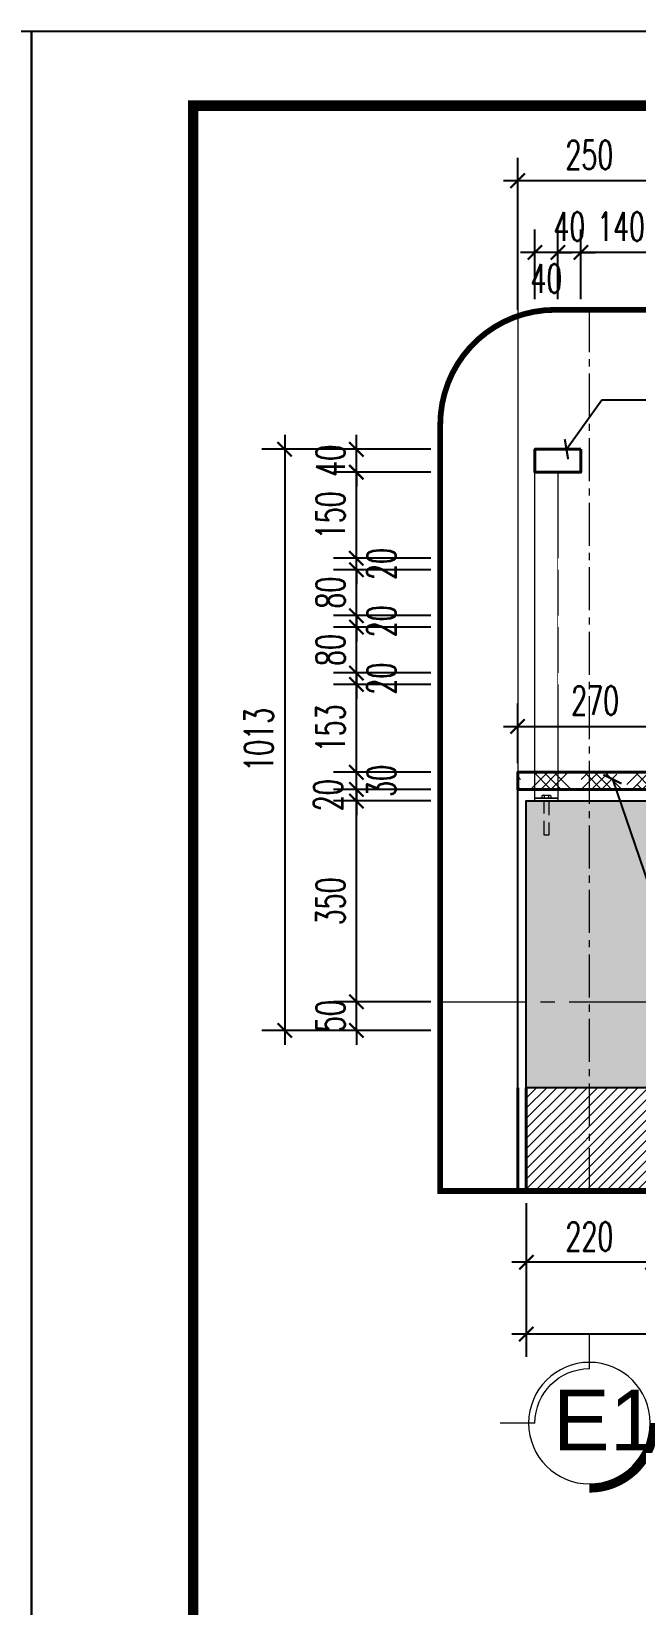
# Model space of a CAD drawing. Header units: millimetres. Extents: x -229618 to 2906, y -178063 to 96806.
# Drawn here: x -94923 to -93870, y -51743 to -49001 of the extents above; entities that cross this region are included whole.
import ezdxf
from ezdxf.enums import TextEntityAlignment as Align

# ---------------------------------------------------------------- set-up
doc = ezdxf.new("R2010")
doc.units = ezdxf.units.MM
doc.header["$LTSCALE"] = 200
doc.header["$MEASUREMENT"] = 0
doc.set_wipeout_variables(frame=1)
doc.header["$PDMODE"] = 3
doc.header["$PDSIZE"] = 50
doc.linetypes.add('CENTER2', pattern=[1.125, 0.75, -0.125, 0.125, -0.125])
doc.linetypes.add('DASHED2', pattern=[0.375, 0.25, -0.125])
doc.layers.get('0').update_dxf_attribs({"color": 95, "linetype": 'CONTINUOUS'})
doc.layers.get('DEFPOINTS').update_dxf_attribs({"linetype": 'CONTINUOUS'})
for name, color, linetype, lineweight in [('cat', 1, 'CONTINUOUS', 40), ('hatch', 250, 'CONTINUOUS', 5), ('khuat', 8, 'DASHED2', 15), ('nho', 252, 'CONTINUOUS', 15), ('thay', 7, 'CONTINUOUS', 18), ('tim', 18, 'CENTER2', 9)]:
    doc.layers.add(name, color=color, linetype=linetype, lineweight=lineweight)
for name, color, linetype in [('DIM', 251, 'CONTINUOUS'), ('KHUNGTEN', 7, 'CONTINUOUS'), ('TEXT', 33, 'CONTINUOUS')]:
    doc.layers.add(name, color=color, linetype=linetype)
doc.layers.add('in', color=203, linetype='CONTINUOUS', lineweight=5, plot=False)
doc.styles.add('Aria H iso', font='Vharial_0.ttf')
doc.styles.add('Scale', font='vnsimli.shx', dxfattribs={"width": 0.65, "bigfont": 'bigfont.shx'})
doc.dimstyles.new('Scale', dxfattribs={"dimscale": 75, "dimtxt": 2, "dimasz": 1, "dimexe": 1.6, "dimexo": 0, "dimgap": 0.8, "dimtad": 1, "dimdec": 0, "dimzin": 0, "dimdsep": 46, "dimtxsty": 'Scale', "dimblk": 'ARCHTICK', "dimcen": 0.1, "dimdle": 1, "dimclrd": 256, "dimclre": 256, "dimclrt": 3, "dimadec": 0, "dimazin": 0, "dimtfac": 1, "dimtdec": 0, "dimtix": 1, "dimtmove": 2, "dimatfit": 3, "dimldrblk": 'ARCHTICK', "dimfxl": 0, "dimtolj": 1, "dimtzin": 0, "dimarcsym": 0})

# ---------------------------------------------------------------- blocks, each defined once
blk = doc.blocks.new('KhungA3')
at = {"layer": 'DEFPOINTS', "color": 8}
blk.add_lwpolyline([(-3.74, 3.81), (416.31, 3.81), (416.31, 300.81), (-3.74, 300.81)], close=True, dxfattribs=at)
at = {"layer": 'KHUNGTEN', "color": 4, "const_width": 0.724}
blk.add_lwpolyline([(7.54, 8.99), (411.13, 8.99), (411.13, 295.64), (7.54, 295.64)], close=True, dxfattribs=at)
blk = doc.blocks.new('*U2625')
at = {"layer": 'thay', "ltscale": 600}
for p, q in [((0, 20), (0, 361)), ((534, -513), (874, -513))]:
    blk.add_line(p, q, dxfattribs=at)
at = {"layer": 'thay', "ltscale": 600, "const_width": 85.2}
blk.add_lwpolyline([(-639, -513, 0.414214), (0, -1152, 0.414214)], format="xyb", dxfattribs=at)
at = {"layer": 'thay', "ltscale": 600}
blk.add_circle((0, -513), 596, dxfattribs=at)
blk.add_arc((0, -513), 534, 0, 90, dxfattribs=at)
at = {"layer": 'TEXT', "linetype": 'Continuous', "style": 'Aria H iso'}
blk.add_attdef('A', text='', height=596, dxfattribs=at).set_placement((0, -781), align=Align.CENTER)
blk = doc.blocks.new('_ArchTick')
at = {"color": 0, "linetype": 'ByBlock', "const_width": 0.15}
blk.add_lwpolyline([(-0.5, -0.5), (0.5, 0.5)], dxfattribs=at)
blk = doc.blocks.new('*D2719')
at = {"layer": 'DEFPOINTS', "color": 0}
for p in [(-94060.7, -51042.9), (-93840.7, -51042.9), (-94060.7, -51146.2)]:
    blk.add_point(p, dxfattribs=at)
at = {"layer": 'DIM', "lineweight": -2}
for p, q in [((-94060.7, -51042.9), (-94060.7, -51186.2)), ((-93840.7, -51042.9), (-93840.7, -51186.2)), ((-93815.7, -51146.2), (-94085.7, -51146.2))]:
    blk.add_line(p, q, dxfattribs=at)
at = {"layer": 'DIM', "lineweight": -2, "xscale": 25, "yscale": 25, "zscale": 25, "rotation": 180}
blk.add_blockref('_ArchTick', (-94060.7, -51146.2), dxfattribs=at)
at = {"layer": 'DIM', "lineweight": -2, "xscale": 25, "yscale": 25, "zscale": 25}
blk.add_blockref('_ArchTick', (-93840.7, -51146.2), dxfattribs=at)
at = {"layer": 'DIM', "color": 3, "insert": (-93950.7, -51101.2), "char_height": 50, "attachment_point": 5, "style": 'Scale'}
blk.add_mtext('\\A1;220', dxfattribs=at)
blk = doc.blocks.new('*D2720')
at = {"layer": 'DEFPOINTS', "color": 0}
for p in [(-94060.7, -51042.9), (-92000.7, -51042.9), (-92000.7, -51271.2)]:
    blk.add_point(p, dxfattribs=at)
at = {"layer": 'DIM', "lineweight": -2}
for p, q in [((-94060.7, -51042.9), (-94060.7, -51311.2)), ((-92000.7, -51042.9), (-92000.7, -51311.2)), ((-94085.7, -51271.2), (-91975.7, -51271.2))]:
    blk.add_line(p, q, dxfattribs=at)
at = {"layer": 'DIM', "lineweight": -2, "xscale": 25, "yscale": 25, "zscale": 25, "rotation": 180}
blk.add_blockref('_ArchTick', (-94060.7, -51271.2), dxfattribs=at)
at = {"layer": 'DIM', "lineweight": -2, "xscale": 25, "yscale": 25, "zscale": 25}
blk.add_blockref('_ArchTick', (-92000.7, -51271.2), dxfattribs=at)
at = {"layer": 'DIM', "color": 3, "insert": (-93030.7, -51226.2), "char_height": 50, "attachment_point": 5, "style": 'Scale'}
blk.add_mtext('\\A1;2060', dxfattribs=at)
blk = doc.blocks.new('*D2726')
at = {"layer": 'DEFPOINTS', "color": 0}
for p in [(-93965.7, -49385.7), (-93965.7, -49467.5), (-93825.7, -49467.5)]:
    blk.add_point(p, dxfattribs=at)
at = {"layer": 'DIM', "lineweight": -2}
for p, q in [((-93965.7, -49467.5), (-93965.7, -49345.7)), ((-93825.7, -49467.5), (-93825.7, -49345.7)), ((-93800.7, -49385.7), (-93990.7, -49385.7))]:
    blk.add_line(p, q, dxfattribs=at)
at = {"layer": 'DIM', "lineweight": -2, "xscale": 25, "yscale": 25, "zscale": 25, "rotation": 180}
blk.add_blockref('_ArchTick', (-93965.7, -49385.7), dxfattribs=at)
at = {"layer": 'DIM', "lineweight": -2, "xscale": 25, "yscale": 25, "zscale": 25}
blk.add_blockref('_ArchTick', (-93825.7, -49385.7), dxfattribs=at)
at = {"layer": 'DIM', "color": 3, "insert": (-93895.7, -49340.7), "char_height": 50, "attachment_point": 5, "style": 'Scale'}
blk.add_mtext('\\A1;140', dxfattribs=at)
blk = doc.blocks.new('*D2727')
at = {"layer": 'DEFPOINTS', "color": 0}
for p in [(-94005.7, -49385.7), (-94005.7, -49467.5), (-93965.7, -49467.5)]:
    blk.add_point(p, dxfattribs=at)
at = {"layer": 'DIM', "lineweight": -2}
for p, q in [((-94005.7, -49467.5), (-94005.7, -49345.7)), ((-93965.7, -49467.5), (-93965.7, -49345.7)), ((-94005.7, -49385.7), (-94030.7, -49385.7)), ((-93965.7, -49385.7), (-94005.7, -49385.7)), ((-93965.7, -49385.7), (-93940.7, -49385.7))]:
    blk.add_line(p, q, dxfattribs=at)
at = {"layer": 'DIM', "lineweight": -2, "xscale": 25, "yscale": 25, "zscale": 25}
blk.add_blockref('_ArchTick', (-94005.7, -49385.7), dxfattribs=at)
at = {"layer": 'DIM', "lineweight": -2, "xscale": 25, "yscale": 25, "zscale": 25, "rotation": 180}
blk.add_blockref('_ArchTick', (-93965.7, -49385.7), dxfattribs=at)
at = {"layer": 'DIM', "color": 3, "insert": (-93985.7, -49340.7), "char_height": 50, "attachment_point": 5, "style": 'Scale'}
blk.add_mtext('\\A1;40', dxfattribs=at)
blk = doc.blocks.new('*D2728')
at = {"layer": 'DEFPOINTS', "color": 0}
for p in [(-94045.7, -49385.7), (-94045.7, -49467.5), (-94005.7, -49467.5)]:
    blk.add_point(p, dxfattribs=at)
at = {"layer": 'DIM', "lineweight": -2}
for p, q in [((-94045.7, -49467.5), (-94045.7, -49345.7)), ((-94005.7, -49467.5), (-94005.7, -49345.7)), ((-94045.7, -49385.7), (-94070.7, -49385.7)), ((-94005.7, -49385.7), (-94045.7, -49385.7)), ((-94005.7, -49385.7), (-93980.7, -49385.7))]:
    blk.add_line(p, q, dxfattribs=at)
at = {"layer": 'DIM', "lineweight": -2, "xscale": 25, "yscale": 25, "zscale": 25}
blk.add_blockref('_ArchTick', (-94045.7, -49385.7), dxfattribs=at)
at = {"layer": 'DIM', "lineweight": -2, "xscale": 25, "yscale": 25, "zscale": 25, "rotation": 180}
blk.add_blockref('_ArchTick', (-94005.7, -49385.7), dxfattribs=at)
at = {"layer": 'DIM', "color": 3, "insert": (-94025.7, -49431.4), "char_height": 50, "attachment_point": 5, "style": 'Scale'}
blk.add_mtext('\\A1;40', dxfattribs=at)
blk = doc.blocks.new('*D2730')
at = {"layer": 'DEFPOINTS', "color": 0}
for p in [(-94075.7, -49260.7), (-93825.7, -49467.5), (-94075.7, -49485.8)]:
    blk.add_point(p, dxfattribs=at)
at = {"layer": 'DIM', "lineweight": -2}
for p, q in [((-94075.7, -49485.8), (-94075.7, -49220.7)), ((-93825.7, -49467.5), (-93825.7, -49220.7)), ((-93800.7, -49260.7), (-94100.7, -49260.7))]:
    blk.add_line(p, q, dxfattribs=at)
at = {"layer": 'DIM', "lineweight": -2, "xscale": 25, "yscale": 25, "zscale": 25, "rotation": 180}
blk.add_blockref('_ArchTick', (-94075.7, -49260.7), dxfattribs=at)
at = {"layer": 'DIM', "lineweight": -2, "xscale": 25, "yscale": 25, "zscale": 25}
blk.add_blockref('_ArchTick', (-93825.7, -49260.7), dxfattribs=at)
at = {"layer": 'DIM', "color": 3, "insert": (-93950.7, -49215.7), "char_height": 50, "attachment_point": 5, "style": 'Scale'}
blk.add_mtext('\\A1;250', dxfattribs=at)
blk = doc.blocks.new('*D2731')
at = {"layer": 'DEFPOINTS', "color": 0}
for p in [(-94356.9, -50692), (-94226.9, -50692), (-94226.9, -50742)]:
    blk.add_point(p, dxfattribs=at)
at = {"layer": 'DIM', "lineweight": -2}
for p, q in [((-94356.9, -50692), (-94356.9, -50667)), ((-94226.9, -50692), (-94396.9, -50692)), ((-94356.9, -50742), (-94356.9, -50692)), ((-94226.9, -50742), (-94396.9, -50742)), ((-94356.9, -50742), (-94356.9, -50767))]:
    blk.add_line(p, q, dxfattribs=at)
at = {"layer": 'DIM', "lineweight": -2, "xscale": 25, "yscale": 25, "zscale": 25}
for p, rotation in [((-94356.9, -50692), 270), ((-94356.9, -50742), 90)]:
    blk.add_blockref('_ArchTick', p, dxfattribs=dict(at, rotation=rotation))
at = {"layer": 'DIM', "color": 3, "insert": (-94401.9, -50717), "char_height": 50, "attachment_point": 5, "rotation": 90, "style": 'Scale'}
blk.add_mtext('\\A1;50', dxfattribs=at)
blk = doc.blocks.new('*D2732')
at = {"layer": 'DEFPOINTS', "color": 0}
for p in [(-94356.9, -50342), (-94226.9, -50342), (-94226.9, -50692)]:
    blk.add_point(p, dxfattribs=at)
at = {"layer": 'DIM', "lineweight": -2}
for p, q in [((-94356.9, -50717), (-94356.9, -50317)), ((-94226.9, -50342), (-94396.9, -50342)), ((-94226.9, -50692), (-94396.9, -50692))]:
    blk.add_line(p, q, dxfattribs=at)
at = {"layer": 'DIM', "lineweight": -2, "xscale": 25, "yscale": 25, "zscale": 25}
for p, rotation in [((-94356.9, -50342), 90), ((-94356.9, -50692), 270)]:
    blk.add_blockref('_ArchTick', p, dxfattribs=dict(at, rotation=rotation))
at = {"layer": 'DIM', "color": 3, "insert": (-94401.9, -50517), "char_height": 50, "attachment_point": 5, "rotation": 90, "style": 'Scale'}
blk.add_mtext('\\A1;350', dxfattribs=at)
blk = doc.blocks.new('*D2733')
at = {"layer": 'DEFPOINTS', "color": 0}
for p in [(-94356.9, -50322), (-94226.9, -50322), (-94226.9, -50342)]:
    blk.add_point(p, dxfattribs=at)
at = {"layer": 'DIM', "lineweight": -2}
for p, q in [((-94356.9, -50322), (-94356.9, -50297)), ((-94226.9, -50322), (-94396.9, -50322)), ((-94226.9, -50342), (-94396.9, -50342)), ((-94356.9, -50342), (-94356.9, -50322)), ((-94356.9, -50342), (-94356.9, -50367))]:
    blk.add_line(p, q, dxfattribs=at)
at = {"layer": 'DIM', "lineweight": -2, "xscale": 25, "yscale": 25, "zscale": 25}
for p, rotation in [((-94356.9, -50322), 270), ((-94356.9, -50342), 90)]:
    blk.add_blockref('_ArchTick', p, dxfattribs=dict(at, rotation=rotation))
at = {"layer": 'DIM', "color": 3, "insert": (-94406, -50332), "char_height": 50, "attachment_point": 5, "rotation": 90, "style": 'Scale'}
blk.add_mtext('\\A1;20', dxfattribs=at)
blk = doc.blocks.new('*D2734')
at = {"layer": 'DEFPOINTS', "color": 0}
for p in [(-94356.9, -50292), (-94226.9, -50292), (-94226.9, -50322)]:
    blk.add_point(p, dxfattribs=at)
at = {"layer": 'DIM', "lineweight": -2}
for p, q in [((-94226.9, -50292), (-94396.9, -50292)), ((-94356.9, -50292), (-94356.9, -50267)), ((-94356.9, -50322), (-94356.9, -50292)), ((-94226.9, -50322), (-94396.9, -50322)), ((-94356.9, -50322), (-94356.9, -50347))]:
    blk.add_line(p, q, dxfattribs=at)
at = {"layer": 'DIM', "lineweight": -2, "xscale": 25, "yscale": 25, "zscale": 25}
for p, rotation in [((-94356.9, -50292), 270), ((-94356.9, -50322), 90)]:
    blk.add_blockref('_ArchTick', p, dxfattribs=dict(at, rotation=rotation))
at = {"layer": 'DIM', "color": 3, "insert": (-94313, -50307), "char_height": 50, "attachment_point": 5, "rotation": 90, "style": 'Scale'}
blk.add_mtext('\\A1;30', dxfattribs=at)
blk = doc.blocks.new('*D2735')
at = {"layer": 'DEFPOINTS', "color": 0}
for p in [(-94356.9, -50138.9), (-94226.9, -50138.9), (-94226.9, -50292)]:
    blk.add_point(p, dxfattribs=at)
at = {"layer": 'DIM', "lineweight": -2}
for p, q in [((-94356.9, -50317), (-94356.9, -50113.9)), ((-94226.9, -50138.9), (-94396.9, -50138.9)), ((-94226.9, -50292), (-94396.9, -50292))]:
    blk.add_line(p, q, dxfattribs=at)
at = {"layer": 'DIM', "lineweight": -2, "xscale": 25, "yscale": 25, "zscale": 25}
for p, rotation in [((-94356.9, -50138.9), 90), ((-94356.9, -50292), 270)]:
    blk.add_blockref('_ArchTick', p, dxfattribs=dict(at, rotation=rotation))
at = {"layer": 'DIM', "color": 3, "insert": (-94401.9, -50215.4), "char_height": 50, "attachment_point": 5, "rotation": 90, "style": 'Scale'}
blk.add_mtext('\\A1;153', dxfattribs=at)
blk = doc.blocks.new('*D2736')
at = {"layer": 'DEFPOINTS', "color": 0}
for p in [(-94356.9, -50118.9), (-94226.9, -50118.9), (-94226.9, -50138.9)]:
    blk.add_point(p, dxfattribs=at)
at = {"layer": 'DIM', "lineweight": -2}
for p, q in [((-94356.9, -50118.9), (-94356.9, -50093.9)), ((-94226.9, -50118.9), (-94396.9, -50118.9)), ((-94356.9, -50138.9), (-94356.9, -50118.9)), ((-94226.9, -50138.9), (-94396.9, -50138.9)), ((-94356.9, -50138.9), (-94356.9, -50163.9))]:
    blk.add_line(p, q, dxfattribs=at)
at = {"layer": 'DIM', "lineweight": -2, "xscale": 25, "yscale": 25, "zscale": 25}
for p, rotation in [((-94356.9, -50118.9), 270), ((-94356.9, -50138.9), 90)]:
    blk.add_blockref('_ArchTick', p, dxfattribs=dict(at, rotation=rotation))
at = {"layer": 'DIM', "color": 3, "insert": (-94313, -50128.9), "char_height": 50, "attachment_point": 5, "rotation": 90, "style": 'Scale'}
blk.add_mtext('\\A1;20', dxfattribs=at)
blk = doc.blocks.new('*D2737')
at = {"layer": 'DEFPOINTS', "color": 0}
for p in [(-94356.9, -50038.9), (-94226.9, -50038.9), (-94226.9, -50118.9)]:
    blk.add_point(p, dxfattribs=at)
at = {"layer": 'DIM', "lineweight": -2}
for p, q in [((-94356.9, -50038.9), (-94356.9, -50013.9)), ((-94226.9, -50038.9), (-94396.9, -50038.9)), ((-94356.9, -50118.9), (-94356.9, -50038.9)), ((-94226.9, -50118.9), (-94396.9, -50118.9)), ((-94356.9, -50118.9), (-94356.9, -50143.9))]:
    blk.add_line(p, q, dxfattribs=at)
at = {"layer": 'DIM', "lineweight": -2, "xscale": 25, "yscale": 25, "zscale": 25}
for p, rotation in [((-94356.9, -50038.9), 270), ((-94356.9, -50118.9), 90)]:
    blk.add_blockref('_ArchTick', p, dxfattribs=dict(at, rotation=rotation))
at = {"layer": 'DIM', "color": 3, "insert": (-94401.9, -50078.9), "char_height": 50, "attachment_point": 5, "rotation": 90, "style": 'Scale'}
blk.add_mtext('\\A1;80', dxfattribs=at)
blk = doc.blocks.new('*D2738')
at = {"layer": 'DEFPOINTS', "color": 0}
for p in [(-94356.9, -50018.9), (-94226.9, -50018.9), (-94226.9, -50038.9)]:
    blk.add_point(p, dxfattribs=at)
at = {"layer": 'DIM', "lineweight": -2}
for p, q in [((-94226.9, -50018.9), (-94396.9, -50018.9)), ((-94356.9, -50018.9), (-94356.9, -49993.9)), ((-94356.9, -50038.9), (-94356.9, -50018.9)), ((-94226.9, -50038.9), (-94396.9, -50038.9)), ((-94356.9, -50038.9), (-94356.9, -50063.9))]:
    blk.add_line(p, q, dxfattribs=at)
at = {"layer": 'DIM', "lineweight": -2, "xscale": 25, "yscale": 25, "zscale": 25}
for p, rotation in [((-94356.9, -50018.9), 270), ((-94356.9, -50038.9), 90)]:
    blk.add_blockref('_ArchTick', p, dxfattribs=dict(at, rotation=rotation))
at = {"layer": 'DIM', "color": 3, "insert": (-94313, -50028.9), "char_height": 50, "attachment_point": 5, "rotation": 90, "style": 'Scale'}
blk.add_mtext('\\A1;20', dxfattribs=at)
blk = doc.blocks.new('*D2739')
at = {"layer": 'DEFPOINTS', "color": 0}
for p in [(-94356.9, -49938.9), (-94226.9, -49938.9), (-94226.9, -50018.9)]:
    blk.add_point(p, dxfattribs=at)
at = {"layer": 'DIM', "lineweight": -2}
for p, q in [((-94356.9, -49938.9), (-94356.9, -49913.9)), ((-94226.9, -49938.9), (-94396.9, -49938.9)), ((-94356.9, -50018.9), (-94356.9, -49938.9)), ((-94226.9, -50018.9), (-94396.9, -50018.9)), ((-94356.9, -50018.9), (-94356.9, -50043.9))]:
    blk.add_line(p, q, dxfattribs=at)
at = {"layer": 'DIM', "lineweight": -2, "xscale": 25, "yscale": 25, "zscale": 25}
for p, rotation in [((-94356.9, -49938.9), 270), ((-94356.9, -50018.9), 90)]:
    blk.add_blockref('_ArchTick', p, dxfattribs=dict(at, rotation=rotation))
at = {"layer": 'DIM', "color": 3, "insert": (-94401.9, -49978.9), "char_height": 50, "attachment_point": 5, "rotation": 90, "style": 'Scale'}
blk.add_mtext('\\A1;80', dxfattribs=at)
blk = doc.blocks.new('*D2740')
at = {"layer": 'DEFPOINTS', "color": 0}
for p in [(-94356.9, -49918.9), (-94226.9, -49918.9), (-94226.9, -49938.9)]:
    blk.add_point(p, dxfattribs=at)
at = {"layer": 'DIM', "lineweight": -2}
for p, q in [((-94356.9, -49918.9), (-94356.9, -49893.9)), ((-94226.9, -49918.9), (-94396.9, -49918.9)), ((-94356.9, -49938.9), (-94356.9, -49918.9)), ((-94226.9, -49938.9), (-94396.9, -49938.9)), ((-94356.9, -49938.9), (-94356.9, -49963.9))]:
    blk.add_line(p, q, dxfattribs=at)
at = {"layer": 'DIM', "lineweight": -2, "xscale": 25, "yscale": 25, "zscale": 25}
for p, rotation in [((-94356.9, -49918.9), 270), ((-94356.9, -49938.9), 90)]:
    blk.add_blockref('_ArchTick', p, dxfattribs=dict(at, rotation=rotation))
at = {"layer": 'DIM', "color": 3, "insert": (-94313, -49928.9), "char_height": 50, "attachment_point": 5, "rotation": 90, "style": 'Scale'}
blk.add_mtext('\\A1;20', dxfattribs=at)
blk = doc.blocks.new('*D2741')
at = {"layer": 'DEFPOINTS', "color": 0}
for p in [(-94356.9, -49768.9), (-94226.9, -49768.9), (-94226.9, -49918.9)]:
    blk.add_point(p, dxfattribs=at)
at = {"layer": 'DIM', "lineweight": -2}
for p, q in [((-94356.9, -49943.9), (-94356.9, -49743.9)), ((-94226.9, -49768.9), (-94396.9, -49768.9)), ((-94226.9, -49918.9), (-94396.9, -49918.9))]:
    blk.add_line(p, q, dxfattribs=at)
at = {"layer": 'DIM', "lineweight": -2, "xscale": 25, "yscale": 25, "zscale": 25}
for p, rotation in [((-94356.9, -49768.9), 90), ((-94356.9, -49918.9), 270)]:
    blk.add_blockref('_ArchTick', p, dxfattribs=dict(at, rotation=rotation))
at = {"layer": 'DIM', "color": 3, "insert": (-94401.9, -49843.9), "char_height": 50, "attachment_point": 5, "rotation": 90, "style": 'Scale'}
blk.add_mtext('\\A1;150', dxfattribs=at)
blk = doc.blocks.new('*D2742')
at = {"layer": 'DEFPOINTS', "color": 0}
for p in [(-94356.9, -49728.9), (-94226.9, -49728.9), (-94226.9, -49768.9)]:
    blk.add_point(p, dxfattribs=at)
at = {"layer": 'DIM', "lineweight": -2}
for p, q in [((-94356.9, -49728.9), (-94356.9, -49703.9)), ((-94226.9, -49728.9), (-94396.9, -49728.9)), ((-94356.9, -49768.9), (-94356.9, -49728.9)), ((-94226.9, -49768.9), (-94396.9, -49768.9)), ((-94356.9, -49768.9), (-94356.9, -49793.9))]:
    blk.add_line(p, q, dxfattribs=at)
at = {"layer": 'DIM', "lineweight": -2, "xscale": 25, "yscale": 25, "zscale": 25}
for p, rotation in [((-94356.9, -49728.9), 270), ((-94356.9, -49768.9), 90)]:
    blk.add_blockref('_ArchTick', p, dxfattribs=dict(at, rotation=rotation))
at = {"layer": 'DIM', "color": 3, "insert": (-94401.9, -49748.9), "char_height": 50, "attachment_point": 5, "rotation": 90, "style": 'Scale'}
blk.add_mtext('\\A1;40', dxfattribs=at)
blk = doc.blocks.new('*D2743')
at = {"layer": 'DEFPOINTS', "color": 0}
for p in [(-94226.9, -49728.9), (-94481.9, -50742), (-94226.9, -50742)]:
    blk.add_point(p, dxfattribs=at)
at = {"layer": 'DIM', "lineweight": -2}
for p, q in [((-94481.9, -49703.9), (-94481.9, -50767)), ((-94226.9, -49728.9), (-94521.9, -49728.9)), ((-94226.9, -50742), (-94521.9, -50742))]:
    blk.add_line(p, q, dxfattribs=at)
at = {"layer": 'DIM', "lineweight": -2, "xscale": 25, "yscale": 25, "zscale": 25}
for p, rotation in [((-94481.9, -49728.9), 90), ((-94481.9, -50742), 270)]:
    blk.add_blockref('_ArchTick', p, dxfattribs=dict(at, rotation=rotation))
at = {"layer": 'DIM', "color": 3, "insert": (-94526.9, -50235.4), "char_height": 50, "attachment_point": 5, "rotation": 90, "style": 'Scale'}
blk.add_mtext('\\A1;1013', dxfattribs=at)
blk = doc.blocks.new('*D2745')
at = {"layer": 'DEFPOINTS', "color": 0}
for p in [(-93805.7, -50212.1), (-94075.7, -50276), (-93805.7, -50276)]:
    blk.add_point(p, dxfattribs=at)
at = {"layer": 'DIM', "lineweight": -2}
for p, q in [((-94075.7, -50276), (-94075.7, -50172.1)), ((-93805.7, -50276), (-93805.7, -50172.1)), ((-94100.7, -50212.1), (-93780.7, -50212.1))]:
    blk.add_line(p, q, dxfattribs=at)
at = {"layer": 'DIM', "lineweight": -2, "xscale": 25, "yscale": 25, "zscale": 25, "rotation": 180}
blk.add_blockref('_ArchTick', (-94075.7, -50212.1), dxfattribs=at)
at = {"layer": 'DIM', "lineweight": -2, "xscale": 25, "yscale": 25, "zscale": 25}
blk.add_blockref('_ArchTick', (-93805.7, -50212.1), dxfattribs=at)
at = {"layer": 'DIM', "color": 3, "insert": (-93940.7, -50167.1), "char_height": 50, "attachment_point": 5, "style": 'Scale'}
blk.add_mtext('\\A1;270', dxfattribs=at)

msp = doc.modelspace()

# ---------------------------------------------------------------- hatches: boundary and pattern name
at = {"layer": 'hatch'}
h = msp.add_hatch(dxfattribs=at)
h.set_pattern_fill('HOUND,_O', color=256, scale=200, angle=45)
h.set_pattern_definition([(135, (-93805.707, -50322.025), (-26.5165, 44.1942), [200, -100]), (45, (-93805.707, -50322.025), (-26.5165, -44.1942), [200, -100])])
h.paths.add_polyline_path([(-93805.7, -50292), (-94075.7, -50292), (-94075.7, -50322), (-93805.7, -50322)])
h = msp.add_hatch(dxfattribs=at)
h.set_pattern_fill('ANSI31,_O', color=256, scale=100)
h.set_pattern_definition([(45, (-127239.975, -177518.715), (-8.8388348, 8.8388348), [])])
h.paths.add_polyline_path([(-92220.7, -50342), (-92000.7, -50342), (-92000.7, -50742), (-92220.7, -50742)])
h.paths.add_polyline_path([(-93840.7, -51022), (-94060.7, -51022), (-94060.7, -50842), (-93840.7, -50842)])
h = msp.add_hatch(dxfattribs=at)
h.set_pattern_fill('BT,_O', color=256, scale=100)
h.set_pattern_definition([(0, (-127370.42, -177336.26), (0, 100), [0, -100]), (0, (-127441.06, -177293.02), (0, 100), [0, -100]), (0, (-127437.93, -177310.63), (0, 100), [0, -100]), (0, (-127402.71, -177302.41), (0, 100), [0, -100]), (0, (-127421.69, -177273.66), (0, 100), [0, -100]), (0, (-127426.78, -177286.37), (0, 100), [0, -100]), (0, (-127417.78, -177265.05), (0, 100), [0, -100]), (0, (-127431.67, -177256.64), (0, 100), [0, -100]), (0, (-127412.49, -177278.55), (0, 100), [0, -100]), (0, (-127444.59, -177278.15), (0, 100), [0, -100]), (0, (-127380.59, -177277.76), (0, 100), [0, -100]), (0, (-127366.11, -177275.02), (0, 100), [0, -100]), (0, (-127373.55, -177285.2), (0, 100), [0, -100]), (0, (-127371.4, -177298.89), (0, 100), [0, -100]), (0, (-127397.42, -177286.96), (0, 100), [0, -100]), (0, (-127398.21, -177314.54), (0, 100), [0, -100]), (0, (-127398.21, -177323.15), (0, 100), [0, -100]), (0, (-127445.56, -177325.11), (0, 100), [0, -100]), (0, (-127406.03, -177313.37), (0, 100), [0, -100]), (0, (-127405.64, -177346.63), (0, 100), [0, -100]), (0, (-127416.41, -177325.3), (0, 100), [0, -100]), (0, (-127415.62, -177335.08), (0, 100), [0, -100]), (0, (-127428.54, -177342.32), (0, 100), [0, -100]), (0, (-127421.89, -177329.02), (0, 100), [0, -100]), (0, (-127426.58, -177324.91), (0, 100), [0, -100]), (45, (-127373.72, -177327.98), (8e-15, 100.00003), [8, -133.4214]), (135, (-127368.064, -177322.325), (-100.00003, 8e-15), [8, -133.4214]), (270, (-127373.72, -177316.67), (100, -2e-14), [11.3137, -88.6863]), (180, (-127377.19, -177326.71), (-1e-14, -100), [12, -88]), (270, (-127389.19, -177326.71), (100, -2e-14), [12, -88]), (45, (-127389.19, -177338.71), (8e-15, 100.00003), [16.9706, -124.4508]), (90, (-127414.2, -177319.79), (-100, 6e-15), [16.8, -83.2]), (180, (-127414.2, -177302.99), (-1e-14, -100), [16.8, -83.2]), (315, (-127431, -177302.99), (100.00003, -2e-14), [23.7588, -117.6626]), (135, (-127428.43, -177337.774), (-100.00003, 8e-15), [7, -134.4214]), (225, (-127433.38, -177332.824), (-2e-14, -100.00003), [7, -134.4214]), (0, (-127438.33, -177337.77), (0, 100), [9.8995, -90.1005]), (0, (-127391.88, -177270.17), (0, 100), [13.75, -86.25]), (90, (-127378.13, -177270.17), (-100, 6e-15), [13.75, -86.25]), (225, (-127378.13, -177256.42), (-2e-14, -100.00003), [19.4454, -121.9759]), (270, (-127403.44, -177268.18), (100, -2e-14), [12.5, -87.5]), (0, (-127403.44, -177280.68), (0, 100), [12.5, -87.5]), (135, (-127390.94, -177280.68), (-100.00003, 8e-15), [17.6777, -123.7437]), (45, (-127397.08, -177264.326), (8e-15, 100.00003), [8.5, -132.9214]), (135, (-127391.07, -177258.316), (-100.00003, 8e-15), [8.5, -132.9214]), (270, (-127397.08, -177252.31), (100, -2e-14), [12.0208, -87.9792]), (135, (-127436.35, -177271.526), (-100.00003, 8e-15), [14.1421, -127.2792]), (0, (-127446.35, -177271.53), (0, 100), [10, -90]), (270, (-127446.35, -177261.53), (100, -2e-14), [10, -90]), (45, (-127453.71, -177349.09), (-49.497475, 49.497475), []), (45, (-127418.71, -177349.09), (-49.497475, 49.497475), [])])
h.paths.add_polyline_path([(-94060.7, -50342), (-93840.7, -50342), (-93840.7, -50742), (-91787, -50742), (-91787, -50842), (-94060.7, -50842)])

# ---------------------------------------------------------------- linework, layer by layer
at = {"layer": 'cat', "color": 1, "linetype": 'Continuous', "lineweight": 40}
msp.add_line((-94060.7, -51022), (-94060.7, -50842), dxfattribs=at)
at = {"layer": 'cat'}
msp.add_lwpolyline([(-93965.7, -49728.9), (-93965.7, -49768.9), (-94045.7, -49768.9), (-94045.7, -49728.9)], close=True, dxfattribs=at)
at = {"layer": 'cat', "linetype": 'Continuous'}
msp.add_lwpolyline([(-93805.7, -50292), (-94075.7, -50292), (-94075.7, -50322), (-93805.7, -50322)], close=True, dxfattribs=at)
at = {"layer": 'cat', "linetype": 'Continuous', "lineweight": -3}
msp.add_lwpolyline([(-91787, -50842), (-94060.7, -50842), (-94060.7, -50342), (-93840.7, -50342), (-93840.7, -50742), (-91787, -50742)], dxfattribs=at)
at = {"layer": 'in'}
msp.add_lwpolyline([(-94923.3, -49000.5), (-84422.3, -49000.5), (-84422.3, -56425.5), (-94923.3, -56425.5)], close=True, dxfattribs=at)
at = {"layer": 'khuat', "color": 5, "const_width": 10}
msp.add_lwpolyline([(-91787, -49485.8), (-94010.7, -49485.8, 0.414214), (-94210.7, -49685.8), (-94210.7, -51022), (-91987, -51022, 0.414214), (-91787, -50822)], format="xyb", close=True, dxfattribs=at)
at = {"layer": 'khuat', "ltscale": 0.5}
msp.add_lwpolyline([(-94021.7, -50401.6), (-94029.7, -50401.6), (-94029.7, -50342), (-94021.7, -50342)], close=True, dxfattribs=at)
at = {"layer": 'nho'}
for p, q in [((-94033.2, -50337), (-94033.2, -50333)), ((-94032.2, -50332), (-94019.2, -50332)), ((-94029.5, -50333), (-94029.5, -50337)), ((-94022, -50333), (-94022, -50337)), ((-94018.2, -50333), (-94018.2, -50337))]:
    msp.add_line(p, q, dxfattribs=at)
at = {"layer": 'nho', "lineweight": 40}
msp.add_line((-94075.7, -51022), (-94075.7, -50842), dxfattribs=at)
at = {"layer": 'nho', "linetype": 'Continuous', "lineweight": -3}
msp.add_lwpolyline([(-94075.7, -50857), (-94075.7, -50321.9), (-93825.7, -50321.9), (-93825.7, -50742)], dxfattribs=at)
at = {"layer": 'nho'}
for centre, start, end in [((-94032.2, -50333), 90, 180), ((-94030.5, -50333), 0, 90), ((-94028.5, -50333), 90, 180), ((-94023, -50333), 0, 90), ((-94021, -50333), 90, 180), ((-94019.2, -50333), 0, 90)]:
    msp.add_arc(centre, 0.994, start, end, dxfattribs=at)
at = {"layer": 'thay', "linetype": 'Continuous'}
msp.add_line((-94075.7, -49485.8), (-94075.7, -50292), dxfattribs=at)
at = {"layer": 'thay'}
msp.add_line((-94018.2, -50337), (-94033.2, -50337), dxfattribs=at)
for points in [[(-94045.7, -49768.9), (-94005.7, -49768.9), (-94005.7, -50337), (-94045.7, -50337)], [(-94005.7, -50342), (-94045.7, -50342), (-94045.7, -50337), (-94005.7, -50337)]]:
    msp.add_lwpolyline(points, close=True, dxfattribs=at)
at = {"layer": 'tim', "ltscale": 0.5}
msp.add_line((-93950.7, -51022), (-93950.7, -49485.8), dxfattribs=at)
at = {"layer": 'tim'}
msp.add_line((-94210.7, -50692), (-91787, -50692), dxfattribs=at)

# ---------------------------------------------------------------- block references
at = {"layer": 'hatch'}
ref = msp.add_blockref('*U2625', (-93950.7, -51335.4), dxfattribs=dict(at, xscale=-0.177800000004936, yscale=0.177800000004936, zscale=0.1778))
ref.add_attrib('A', 'e1', dxfattribs={"layer": 'TEXT', "linetype": 'Continuous', "height": 106, "style": 'Aria H iso'}).set_placement((-93923.5, -51474.3), align=Align.CENTER)
at = {"layer": 'KHUNGTEN', "xscale": 25, "yscale": 25, "zscale": 25.00000000000008}
for p in [(-105331, -56520.9), (-94829.9, -56520.9)]:
    msp.add_blockref('KhungA3', p, dxfattribs=at)

# ---------------------------------------------------------------- dimensions: what is measured, and where the dimension line sits
at = {"layer": 'DIM'}
for base, p1, p2, angle, picture, middle in [((-94075.7, -49260.7), (-93825.7, -49467.5), (-94075.7, -49485.8), 180, '*D2730', (-93950.7, -49215.7)), ((-94005.7, -49385.7), (-93965.7, -49467.5), (-94005.7, -49467.5), 180, '*D2727', (-93985.7, -49340.7)), ((-93965.7, -49385.7), (-93825.7, -49467.5), (-93965.7, -49467.5), 180, '*D2726', (-93895.7, -49340.7)), ((-94481.9, -50742), (-94226.9, -49728.9), (-94226.9, -50742), 90, '*D2743', (-94526.9, -50235.4)), ((-94356.9, -49728.9), (-94226.9, -49768.9), (-94226.9, -49728.9), 90, '*D2742', (-94401.9, -49748.9)), ((-94356.9, -49768.9), (-94226.9, -49918.9), (-94226.9, -49768.9), 90, '*D2741', (-94401.9, -49843.9)), ((-94356.9, -49938.9), (-94226.9, -50018.9), (-94226.9, -49938.9), 90, '*D2739', (-94401.9, -49978.9)), ((-94356.9, -50038.9), (-94226.9, -50118.9), (-94226.9, -50038.9), 90, '*D2737', (-94401.9, -50078.9)), ((-94356.9, -50138.9), (-94226.9, -50292), (-94226.9, -50138.9), 90, '*D2735', (-94401.9, -50215.4)), ((-94356.9, -50342), (-94226.9, -50692), (-94226.9, -50342), 90, '*D2732', (-94401.9, -50517)), ((-94356.9, -50692), (-94226.9, -50742), (-94226.9, -50692), 90, '*D2731', (-94401.9, -50717)), ((-94060.7, -51146.2), (-93840.7, -51042.9), (-94060.7, -51042.9), 180, '*D2719', (-93950.7, -51101.2)), ((-92000.7, -51271.2), (-94060.7, -51042.9), (-92000.7, -51042.9), 180, '*D2720', (-93030.7, -51226.2))]:
    dim = msp.add_linear_dim(base=base, p1=p1, p2=p2, angle=angle, dimstyle='Scale', override={"dimscale": 25}, dxfattribs=at)
    dim.commit()
    dim.dimension.update_dxf_attribs({"geometry": picture, "text_midpoint": middle})
for base, p1, p2, angle, picture, middle in [((-94045.7, -49385.7), (-94005.7, -49467.5), (-94045.7, -49467.5), 180, '*D2728', (-94025.7, -49431.4)), ((-94356.9, -49918.9), (-94226.9, -49938.9), (-94226.9, -49918.9), 90, '*D2740', (-94313, -49928.9)), ((-94356.9, -50018.9), (-94226.9, -50038.9), (-94226.9, -50018.9), 90, '*D2738', (-94313, -50028.9)), ((-94356.9, -50118.9), (-94226.9, -50138.9), (-94226.9, -50118.9), 90, '*D2736', (-94313, -50128.9)), ((-94356.9, -50322), (-94226.9, -50342), (-94226.9, -50322), 90, '*D2733', (-94406, -50332)), ((-94356.9, -50292), (-94226.9, -50322), (-94226.9, -50292), 90, '*D2734', (-94313, -50307))]:
    dim = msp.add_linear_dim(base=base, p1=p1, p2=p2, angle=angle, dimstyle='Scale', override={"dimscale": 25}, dxfattribs=at)
    dim.commit()
    dim.dimension.update_dxf_attribs({"geometry": picture, "text_midpoint": middle, "dimtype": 160})

# ---------------------------------------------------------------- leaders
for points in [[(-93990.7, -49728.9), (-93929.1, -49642.8), (-92334.4, -49642.8)], [(-93910.5, -50304), (-93677.3, -50987.5), (-92146.7, -50987.5)]]:
    msp.add_leader(points, dimstyle='Scale', override={"dimscale": 25}, dxfattribs=at)

# ---------------------------------------------------------------- next in the draw order: wipeouts: each hides what was drawn before it
for points in [[(-94005.7, -49918.9), (-94005.7, -49938.9), (-93965.7, -49938.9), (-93965.7, -49918.9)], [(-94005.7, -50018.9), (-94005.7, -50038.9), (-93965.7, -50038.9), (-93965.7, -50018.9)], [(-94005.7, -50118.9), (-94005.7, -50138.9), (-93965.7, -50138.9), (-93965.7, -50118.9)]]:
    msp.add_wipeout(points).dxf.layer = 'cat'

# ---------------------------------------------------------------- next in the draw order: dimensions: what is measured, and where the dimension line sits
dim = msp.add_linear_dim(base=(-93805.7, -50212.1), p1=(-94075.7, -50276), p2=(-93805.7, -50276), angle=180, dimstyle='Scale', override={"dimscale": 25}, dxfattribs=at)
dim.commit()
dim.dimension.update_dxf_attribs({"geometry": '*D2745', "text_midpoint": (-93940.7, -50167.1)})

doc.saveas('drawing.dxf')
